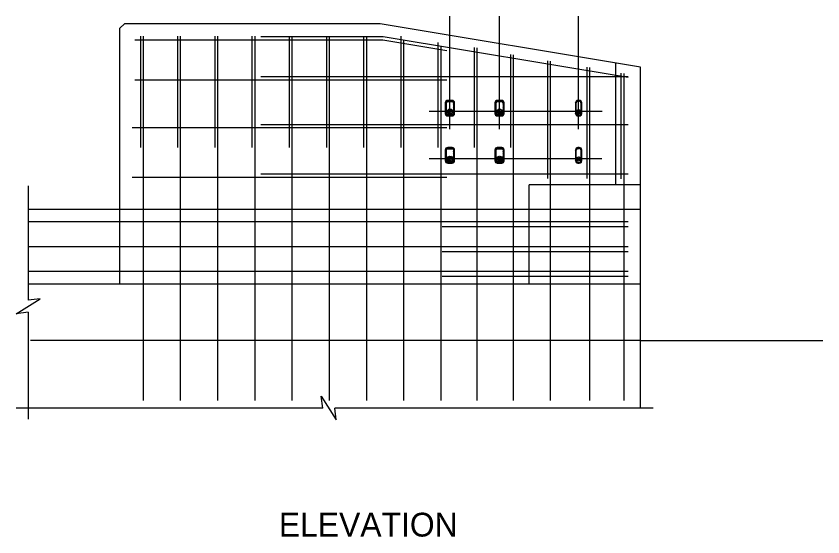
# Model space of a CAD drawing. Extents: x -826.4 to -740.6, y 426.8 to 448.
# Drawn here: x -789.33 to -778.49, y 426.84 to 433.84 of the extents above; entities that cross this region are included whole.
import ezdxf

# ---------------------------------------------------------------- set-up
doc = ezdxf.new("R2010")
doc.units = 0
for name, color, linetype in [('str_Center-Line-A', 7, 'Continuous'), ('str_Concrete-A', 7, 'Continuous'), ('str_Concrete-B', 7, 'Continuous'), ('str_Existing-Steel-H', 7, 'Continuous'), ('str_Grades-A', 7, 'Continuous'), ('str_Prestressed-Components-A', 7, 'Continuous'), ('str_Reinforcement-B', 7, 'Continuous'), ('str_Reinforcement-C', 7, 'Continuous'), ('str_Structural-Steel-A', 7, 'Continuous'), ('str_Text-A', 7, 'Continuous')]:
    doc.layers.add(name, color=color, linetype=linetype)

msp = doc.modelspace()

# ---------------------------------------------------------------- linework, layer by layer
at = {"layer": 'str_Center-Line-A'}
for p, q in [((-783.498, 432.322), (-783.498, 433.841)), ((-782.832, 432.322), (-782.832, 433.841)), ((-781.769, 432.322), (-781.769, 433.841)), ((-781.454, 432.557), (-783.779, 432.557)), ((-781.458, 431.922), (-783.779, 431.922))]:
    msp.add_line(p, q, dxfattribs=at)
at = {"layer": 'str_Concrete-A'}
for p, q in [((-787.936, 433.677), (-787.873, 433.739)), ((-787.936, 430.239), (-787.936, 433.677)), ((-784.437, 433.739), (-787.873, 433.739)), ((-780.936, 433.156), (-784.437, 433.739)), ((-781.269, 431.573), (-781.269, 433.212)), ((-780.936, 428.571), (-780.936, 433.156)), ((-789.166, 431.56), (-789.166, 430.02)), ((-782.436, 430.239), (-782.436, 431.573)), ((-780.936, 431.573), (-782.436, 431.573)), ((-787.936, 431.239), (-789.166, 431.239)), ((-780.936, 431.239), (-787.936, 431.239)), ((-780.936, 430.239), (-789.166, 430.239)), ((-789.326, 429.84), (-789.006, 430.04)), ((-789.006, 430.04), (-789.166, 430.02)), ((-789.166, 429.86), (-789.326, 429.84)), ((-789.166, 429.86), (-789.166, 428.421)), ((-785.227, 428.731), (-785.027, 428.411)), ((-785.207, 428.571), (-785.227, 428.731)), ((-785.207, 428.571), (-789.328, 428.571)), ((-780.766, 428.571), (-785.047, 428.571)), ((-785.027, 428.411), (-785.047, 428.571))]:
    msp.add_line(p, q, dxfattribs=at)
at = {"layer": 'str_Concrete-B'}
msp.add_line((-780.936, 429.48), (-789.134, 429.48), dxfattribs=at)
at = {"layer": 'str_Existing-Steel-H'}
for p, q in [((-783.559, 432.687), (-783.54, 432.706)), ((-783.552, 432.698), (-783.551, 432.699)), ((-783.536, 432.691), (-783.518, 432.708)), ((-783.53, 432.693), (-783.514, 432.708)), ((-783.468, 432.708), (-783.529, 432.708)), ((-783.529, 432.693), (-783.468, 432.693)), ((-783.511, 432.693), (-783.495, 432.708)), ((-783.506, 432.693), (-783.491, 432.708)), ((-783.487, 432.693), (-783.471, 432.708)), ((-783.483, 432.693), (-783.467, 432.708)), ((-783.464, 432.692), (-783.452, 432.704)), ((-783.461, 432.691), (-783.449, 432.702)), ((-783.452, 432.68), (-783.44, 432.692)), ((-783.452, 432.676), (-783.439, 432.689)), ((-782.892, 432.687), (-782.873, 432.706)), ((-782.885, 432.698), (-782.884, 432.699)), ((-782.869, 432.691), (-782.852, 432.708)), ((-782.863, 432.693), (-782.847, 432.708)), ((-782.802, 432.708), (-782.862, 432.708)), ((-782.862, 432.693), (-782.802, 432.693)), ((-782.844, 432.693), (-782.828, 432.708)), ((-782.839, 432.693), (-782.824, 432.708)), ((-782.82, 432.693), (-782.805, 432.708)), ((-782.816, 432.693), (-782.8, 432.708)), ((-782.797, 432.692), (-782.785, 432.704)), ((-782.794, 432.691), (-782.783, 432.702)), ((-782.785, 432.68), (-782.774, 432.692)), ((-782.785, 432.676), (-782.772, 432.689)), ((-781.811, 432.674), (-781.796, 432.689)), ((-781.791, 432.694), (-781.777, 432.708)), ((-781.785, 432.697), (-781.773, 432.708)), ((-781.76, 432.708), (-781.779, 432.708)), ((-781.779, 432.698), (-781.76, 432.698)), ((-781.764, 432.698), (-781.754, 432.708)), ((-781.76, 432.698), (-781.751, 432.707)), ((-781.746, 432.692), (-781.738, 432.7)), ((-781.744, 432.691), (-781.736, 432.698)), ((-781.738, 432.676), (-781.729, 432.685)), ((-783.561, 432.666), (-783.544, 432.683)), ((-783.561, 432.661), (-783.545, 432.677)), ((-783.561, 432.676), (-783.561, 432.532)), ((-783.561, 432.642), (-783.545, 432.658)), ((-783.561, 432.638), (-783.545, 432.653)), ((-783.561, 432.619), (-783.545, 432.634)), ((-783.561, 432.614), (-783.545, 432.63)), ((-783.561, 432.595), (-783.545, 432.611)), ((-783.561, 432.591), (-783.545, 432.606)), ((-783.561, 432.571), (-783.545, 432.587)), ((-783.561, 432.567), (-783.545, 432.583)), ((-783.545, 432.532), (-783.545, 432.676)), ((-783.452, 432.676), (-783.452, 432.532)), ((-783.452, 432.657), (-783.436, 432.673)), ((-783.452, 432.653), (-783.436, 432.669)), ((-783.452, 432.634), (-783.436, 432.649)), ((-783.452, 432.629), (-783.436, 432.645)), ((-783.452, 432.61), (-783.436, 432.626)), ((-783.452, 432.606), (-783.436, 432.621)), ((-783.452, 432.587), (-783.436, 432.602)), ((-783.452, 432.582), (-783.436, 432.598)), ((-783.452, 432.563), (-783.436, 432.579)), ((-783.436, 432.532), (-783.436, 432.676)), ((-782.894, 432.666), (-782.877, 432.683)), ((-782.894, 432.661), (-782.879, 432.677)), ((-782.894, 432.676), (-782.894, 432.532)), ((-782.894, 432.642), (-782.879, 432.658)), ((-782.894, 432.638), (-782.879, 432.653)), ((-782.894, 432.619), (-782.879, 432.634)), ((-782.894, 432.614), (-782.879, 432.63)), ((-782.894, 432.595), (-782.879, 432.611)), ((-782.894, 432.591), (-782.879, 432.606)), ((-782.894, 432.571), (-782.879, 432.587)), ((-782.894, 432.567), (-782.879, 432.583)), ((-782.879, 432.532), (-782.879, 432.676)), ((-782.785, 432.676), (-782.785, 432.532)), ((-782.785, 432.657), (-782.769, 432.673)), ((-782.785, 432.653), (-782.769, 432.669)), ((-782.785, 432.634), (-782.769, 432.649)), ((-782.785, 432.629), (-782.769, 432.645)), ((-782.785, 432.61), (-782.769, 432.626)), ((-782.785, 432.606), (-782.769, 432.621)), ((-782.785, 432.587), (-782.769, 432.602)), ((-782.785, 432.582), (-782.769, 432.598)), ((-782.785, 432.563), (-782.769, 432.579)), ((-782.769, 432.532), (-782.769, 432.676)), ((-781.811, 432.671), (-781.8, 432.682)), ((-781.811, 432.676), (-781.811, 432.532)), ((-781.811, 432.651), (-781.801, 432.661)), ((-781.811, 432.647), (-781.801, 432.658)), ((-781.811, 432.627), (-781.801, 432.637)), ((-781.811, 432.624), (-781.801, 432.634)), ((-781.811, 432.603), (-781.801, 432.614)), ((-781.811, 432.6), (-781.801, 432.61)), ((-781.811, 432.58), (-781.801, 432.59)), ((-781.811, 432.576), (-781.801, 432.587)), ((-781.801, 432.532), (-781.801, 432.676)), ((-781.738, 432.673), (-781.728, 432.683)), ((-781.738, 432.676), (-781.738, 432.532)), ((-781.738, 432.653), (-781.728, 432.663)), ((-781.738, 432.649), (-781.728, 432.66)), ((-781.738, 432.629), (-781.728, 432.64)), ((-781.738, 432.626), (-781.728, 432.636)), ((-781.738, 432.606), (-781.728, 432.616)), ((-781.738, 432.602), (-781.728, 432.613)), ((-781.738, 432.582), (-781.728, 432.592)), ((-781.738, 432.579), (-781.728, 432.589)), ((-781.728, 432.532), (-781.728, 432.676)), ((-783.561, 432.548), (-783.545, 432.564)), ((-783.561, 432.544), (-783.545, 432.559)), ((-783.56, 432.525), (-783.545, 432.54)), ((-783.559, 432.522), (-783.545, 432.536)), ((-783.552, 432.51), (-783.541, 432.521)), ((-783.55, 432.508), (-783.539, 432.519)), ((-783.537, 432.501), (-783.523, 432.515)), ((-783.534, 432.5), (-783.518, 432.515)), ((-783.468, 432.515), (-783.529, 432.515)), ((-783.529, 432.5), (-783.468, 432.5)), ((-783.515, 432.5), (-783.499, 432.515)), ((-783.51, 432.5), (-783.495, 432.515)), ((-783.491, 432.5), (-783.475, 432.515)), ((-783.487, 432.5), (-783.471, 432.515)), ((-783.468, 432.5), (-783.436, 432.531)), ((-783.463, 432.5), (-783.436, 432.527)), ((-783.452, 432.559), (-783.436, 432.574)), ((-783.452, 432.539), (-783.436, 432.555)), ((-783.452, 432.535), (-783.436, 432.551)), ((-782.894, 432.548), (-782.879, 432.564)), ((-782.894, 432.544), (-782.879, 432.559)), ((-782.893, 432.525), (-782.879, 432.54)), ((-782.893, 432.522), (-782.879, 432.536)), ((-782.885, 432.51), (-782.874, 432.521)), ((-782.883, 432.508), (-782.872, 432.519)), ((-782.87, 432.501), (-782.856, 432.515)), ((-782.867, 432.5), (-782.852, 432.515)), ((-782.802, 432.515), (-782.862, 432.515)), ((-782.862, 432.5), (-782.802, 432.5)), ((-782.848, 432.5), (-782.832, 432.515)), ((-782.844, 432.5), (-782.828, 432.515)), ((-782.824, 432.5), (-782.809, 432.515)), ((-782.82, 432.5), (-782.804, 432.515)), ((-782.801, 432.5), (-782.769, 432.531)), ((-782.796, 432.5), (-782.77, 432.527)), ((-782.785, 432.559), (-782.769, 432.574)), ((-782.785, 432.539), (-782.769, 432.555)), ((-782.785, 432.535), (-782.769, 432.551)), ((-781.811, 432.556), (-781.801, 432.567)), ((-781.811, 432.553), (-781.801, 432.563)), ((-781.811, 432.533), (-781.801, 432.543)), ((-781.811, 432.529), (-781.801, 432.54)), ((-781.806, 432.514), (-781.798, 432.522)), ((-781.804, 432.512), (-781.797, 432.52)), ((-781.793, 432.503), (-781.785, 432.511)), ((-781.791, 432.502), (-781.782, 432.511)), ((-781.76, 432.51), (-781.779, 432.51)), ((-781.779, 432.5), (-781.76, 432.5)), ((-781.773, 432.5), (-781.763, 432.51)), ((-781.77, 432.5), (-781.759, 432.51)), ((-781.747, 432.503), (-781.73, 432.519)), ((-781.738, 432.558), (-781.728, 432.569)), ((-781.738, 432.555), (-781.728, 432.565)), ((-781.738, 432.535), (-781.728, 432.545)), ((-781.738, 432.531), (-781.728, 432.542)), ((-783.561, 432.03), (-783.544, 432.047)), ((-783.561, 432.026), (-783.545, 432.042)), ((-783.561, 432.041), (-783.561, 431.897)), ((-783.559, 432.051), (-783.54, 432.071)), ((-783.552, 432.063), (-783.551, 432.064)), ((-783.545, 431.897), (-783.545, 432.041)), ((-783.536, 432.056), (-783.518, 432.073)), ((-783.53, 432.057), (-783.514, 432.073)), ((-783.468, 432.073), (-783.529, 432.073)), ((-783.529, 432.057), (-783.468, 432.057)), ((-783.511, 432.057), (-783.495, 432.073)), ((-783.506, 432.057), (-783.491, 432.073)), ((-783.487, 432.057), (-783.471, 432.073)), ((-783.483, 432.057), (-783.467, 432.073)), ((-783.464, 432.057), (-783.452, 432.068)), ((-783.461, 432.055), (-783.449, 432.067)), ((-783.452, 432.045), (-783.44, 432.057)), ((-783.452, 432.041), (-783.439, 432.054)), ((-783.452, 432.041), (-783.452, 431.897)), ((-783.452, 432.022), (-783.436, 432.037)), ((-783.436, 431.897), (-783.436, 432.041)), ((-782.894, 432.03), (-782.877, 432.047)), ((-782.894, 432.026), (-782.879, 432.042)), ((-782.894, 432.041), (-782.894, 431.897)), ((-782.892, 432.051), (-782.873, 432.071)), ((-782.885, 432.063), (-782.884, 432.064)), ((-782.879, 431.897), (-782.879, 432.041)), ((-782.869, 432.056), (-782.852, 432.073)), ((-782.863, 432.057), (-782.847, 432.073)), ((-782.802, 432.073), (-782.862, 432.073)), ((-782.862, 432.057), (-782.802, 432.057)), ((-782.844, 432.057), (-782.828, 432.073)), ((-782.839, 432.057), (-782.824, 432.073)), ((-782.82, 432.057), (-782.805, 432.073)), ((-782.816, 432.057), (-782.8, 432.073)), ((-782.797, 432.057), (-782.785, 432.068)), ((-782.794, 432.055), (-782.783, 432.067)), ((-782.785, 432.045), (-782.774, 432.057)), ((-782.785, 432.041), (-782.772, 432.054)), ((-782.785, 432.041), (-782.785, 431.897)), ((-782.785, 432.022), (-782.769, 432.037)), ((-782.769, 431.897), (-782.769, 432.041)), ((-781.811, 432.039), (-781.796, 432.053)), ((-781.811, 432.035), (-781.8, 432.047)), ((-781.811, 432.041), (-781.811, 431.897)), ((-781.801, 431.897), (-781.801, 432.041)), ((-781.791, 432.058), (-781.777, 432.073)), ((-781.785, 432.062), (-781.773, 432.073)), ((-781.76, 432.073), (-781.779, 432.073)), ((-781.779, 432.062), (-781.76, 432.062)), ((-781.764, 432.062), (-781.754, 432.072)), ((-781.76, 432.062), (-781.751, 432.072)), ((-781.746, 432.057), (-781.738, 432.064)), ((-781.744, 432.055), (-781.736, 432.063)), ((-781.738, 432.041), (-781.729, 432.05)), ((-781.738, 432.037), (-781.728, 432.047)), ((-781.738, 432.041), (-781.738, 431.897)), ((-781.728, 431.897), (-781.728, 432.041)), ((-783.561, 432.007), (-783.545, 432.022)), ((-783.561, 432.002), (-783.545, 432.018)), ((-783.561, 431.983), (-783.545, 431.999)), ((-783.561, 431.979), (-783.545, 431.994)), ((-783.561, 431.96), (-783.545, 431.975)), ((-783.561, 431.955), (-783.545, 431.971)), ((-783.561, 431.936), (-783.545, 431.952)), ((-783.561, 431.932), (-783.545, 431.947)), ((-783.561, 431.912), (-783.545, 431.928)), ((-783.452, 432.017), (-783.436, 432.033)), ((-783.452, 431.998), (-783.436, 432.014)), ((-783.452, 431.994), (-783.436, 432.01)), ((-783.452, 431.975), (-783.436, 431.99)), ((-783.452, 431.97), (-783.436, 431.986)), ((-783.452, 431.951), (-783.436, 431.967)), ((-783.452, 431.947), (-783.436, 431.962)), ((-783.452, 431.928), (-783.436, 431.943)), ((-783.452, 431.923), (-783.436, 431.939)), ((-782.894, 432.007), (-782.879, 432.022)), ((-782.894, 432.002), (-782.879, 432.018)), ((-782.894, 431.983), (-782.879, 431.999)), ((-782.894, 431.979), (-782.879, 431.994)), ((-782.894, 431.96), (-782.879, 431.975)), ((-782.894, 431.955), (-782.879, 431.971)), ((-782.894, 431.936), (-782.879, 431.952)), ((-782.894, 431.932), (-782.879, 431.947)), ((-782.894, 431.912), (-782.879, 431.928)), ((-782.785, 432.017), (-782.769, 432.033)), ((-782.785, 431.998), (-782.769, 432.014)), ((-782.785, 431.994), (-782.769, 432.01)), ((-782.785, 431.975), (-782.769, 431.99)), ((-782.785, 431.97), (-782.769, 431.986)), ((-782.785, 431.951), (-782.769, 431.967)), ((-782.785, 431.947), (-782.769, 431.962)), ((-782.785, 431.928), (-782.769, 431.943)), ((-782.785, 431.923), (-782.769, 431.939)), ((-781.811, 432.015), (-781.801, 432.026)), ((-781.811, 432.012), (-781.801, 432.022)), ((-781.811, 431.992), (-781.801, 432.002)), ((-781.811, 431.988), (-781.801, 431.999)), ((-781.811, 431.968), (-781.801, 431.978)), ((-781.811, 431.965), (-781.801, 431.975)), ((-781.811, 431.944), (-781.801, 431.955)), ((-781.811, 431.941), (-781.801, 431.951)), ((-781.811, 431.921), (-781.801, 431.931)), ((-781.811, 431.917), (-781.801, 431.928)), ((-781.738, 432.017), (-781.728, 432.028)), ((-781.738, 432.014), (-781.728, 432.024)), ((-781.738, 431.994), (-781.728, 432.004)), ((-781.738, 431.99), (-781.728, 432.001)), ((-781.738, 431.97), (-781.728, 431.981)), ((-781.738, 431.967), (-781.728, 431.977)), ((-781.738, 431.947), (-781.728, 431.957)), ((-781.738, 431.943), (-781.728, 431.954)), ((-781.738, 431.923), (-781.728, 431.933)), ((-781.738, 431.92), (-781.728, 431.93)), ((-783.561, 431.908), (-783.545, 431.924)), ((-783.56, 431.89), (-783.545, 431.905)), ((-783.559, 431.886), (-783.545, 431.9)), ((-783.552, 431.874), (-783.541, 431.885)), ((-783.55, 431.872), (-783.539, 431.883)), ((-783.537, 431.866), (-783.523, 431.88)), ((-783.534, 431.865), (-783.518, 431.88)), ((-783.468, 431.88), (-783.529, 431.88)), ((-783.529, 431.864), (-783.468, 431.864)), ((-783.515, 431.864), (-783.499, 431.88)), ((-783.51, 431.864), (-783.495, 431.88)), ((-783.491, 431.864), (-783.475, 431.88)), ((-783.487, 431.864), (-783.471, 431.88)), ((-783.468, 431.864), (-783.436, 431.896)), ((-783.463, 431.865), (-783.436, 431.891)), ((-783.452, 431.904), (-783.436, 431.92)), ((-783.452, 431.9), (-783.436, 431.915)), ((-782.894, 431.908), (-782.879, 431.924)), ((-782.893, 431.89), (-782.879, 431.905)), ((-782.893, 431.886), (-782.879, 431.9)), ((-782.885, 431.874), (-782.874, 431.885)), ((-782.883, 431.872), (-782.872, 431.883)), ((-782.87, 431.866), (-782.856, 431.88)), ((-782.867, 431.865), (-782.852, 431.88)), ((-782.802, 431.88), (-782.862, 431.88)), ((-782.862, 431.864), (-782.802, 431.864)), ((-782.848, 431.864), (-782.832, 431.88)), ((-782.844, 431.864), (-782.828, 431.88)), ((-782.824, 431.864), (-782.809, 431.88)), ((-782.82, 431.864), (-782.804, 431.88)), ((-782.801, 431.864), (-782.769, 431.896)), ((-782.796, 431.865), (-782.77, 431.891)), ((-782.785, 431.904), (-782.769, 431.92)), ((-782.785, 431.9), (-782.769, 431.915)), ((-781.811, 431.897), (-781.801, 431.908)), ((-781.811, 431.894), (-781.801, 431.904)), ((-781.806, 431.879), (-781.798, 431.887)), ((-781.804, 431.877), (-781.797, 431.884)), ((-781.793, 431.868), (-781.785, 431.876)), ((-781.791, 431.867), (-781.782, 431.875)), ((-781.76, 431.875), (-781.779, 431.875)), ((-781.779, 431.864), (-781.76, 431.864)), ((-781.773, 431.864), (-781.763, 431.875)), ((-781.77, 431.864), (-781.759, 431.875)), ((-781.747, 431.867), (-781.73, 431.884)), ((-781.738, 431.9), (-781.728, 431.91)), ((-781.738, 431.896), (-781.728, 431.906))]:
    msp.add_line(p, q, dxfattribs=at)
for centre, radius, start, end in [((-783.529, 432.676), 0.0322, 90, 180), ((-783.529, 432.676), 0.0166, 90, 180), ((-783.468, 432.676), 0.0322, 0, 90), ((-783.468, 432.676), 0.0166, 360, 90), ((-782.862, 432.676), 0.0322, 90, 180), ((-782.862, 432.676), 0.0166, 90, 180), ((-782.802, 432.676), 0.0322, 0, 90), ((-782.802, 432.676), 0.0166, 360, 90), ((-781.779, 432.676), 0.0322, 90, 180), ((-781.779, 432.676), 0.0218, 90, 180), ((-781.76, 432.676), 0.0322, 0, 90), ((-781.76, 432.676), 0.0218, 360, 90), ((-783.529, 432.532), 0.0322, 180, 270), ((-783.529, 432.532), 0.0166, 180, 270), ((-783.468, 432.532), 0.0322, 270, 360), ((-783.468, 432.532), 0.0166, 270, 0), ((-782.862, 432.532), 0.0322, 180, 270), ((-782.862, 432.532), 0.0166, 180, 270), ((-782.802, 432.532), 0.0322, 270, 360), ((-782.802, 432.532), 0.0166, 270, 0), ((-781.779, 432.532), 0.0322, 180, 270), ((-781.779, 432.532), 0.0218, 180, 270), ((-781.76, 432.532), 0.0322, 270, 360), ((-781.76, 432.532), 0.0218, 270, 0), ((-783.529, 432.041), 0.0322, 90, 180), ((-783.529, 432.041), 0.0166, 90, 180), ((-783.468, 432.041), 0.0322, 0, 90), ((-783.468, 432.041), 0.0166, 360, 90), ((-782.862, 432.041), 0.0322, 90, 180), ((-782.862, 432.041), 0.0166, 90, 180), ((-782.802, 432.041), 0.0322, 0, 90), ((-782.802, 432.041), 0.0166, 360, 90), ((-781.779, 432.041), 0.0322, 90, 180), ((-781.779, 432.041), 0.0218, 90, 180), ((-781.76, 432.041), 0.0322, 0, 90), ((-781.76, 432.041), 0.0218, 360, 90), ((-783.529, 431.897), 0.0322, 180, 270), ((-783.529, 431.897), 0.0166, 180, 270), ((-783.468, 431.897), 0.0322, 270, 360), ((-783.468, 431.897), 0.0166, 270, 0), ((-782.862, 431.897), 0.0322, 180, 270), ((-782.862, 431.897), 0.0166, 180, 270), ((-782.802, 431.897), 0.0322, 270, 360), ((-782.802, 431.897), 0.0166, 270, 0), ((-781.779, 431.897), 0.0322, 180, 270), ((-781.779, 431.897), 0.0218, 180, 270), ((-781.76, 431.897), 0.0322, 270, 360), ((-781.76, 431.897), 0.0218, 270, 0)]:
    msp.add_arc(centre, radius, start, end, dxfattribs=at)
at = {"layer": 'str_Grades-A'}
msp.add_line((-780.936, 429.48), (-778.487, 429.48), dxfattribs=at)
at = {"layer": 'str_Prestressed-Components-A'}
for p, q in [((-784.395, 433.564), (-786.041, 433.564)), ((-781.103, 433.015), (-784.395, 433.564)), ((-781.103, 433.023), (-786.041, 433.023)), ((-781.103, 432.381), (-786.041, 432.381)), ((-781.103, 431.715), (-786.041, 431.715))]:
    msp.add_line(p, q, dxfattribs=at)
at = {"layer": 'str_Reinforcement-B'}
for p, q in [((-784.399, 433.518), (-787.731, 433.518)), ((-783.541, 433.375), (-784.399, 433.518)), ((-783.541, 432.978), (-787.731, 432.978)), ((-783.541, 432.34), (-787.769, 432.34)), ((-783.541, 431.673), (-787.769, 431.673)), ((-781.103, 431.006), (-783.603, 431.006)), ((-781.103, 430.673), (-783.603, 430.673)), ((-781.103, 430.34), (-783.603, 430.34))]:
    msp.add_line(p, q, dxfattribs=at)
at = {"layer": 'str_Reinforcement-C'}
for p, q in [((-787.659, 433.573), (-787.659, 432.073)), ((-787.159, 433.573), (-787.159, 432.073)), ((-786.659, 433.573), (-786.659, 432.073)), ((-786.159, 433.573), (-786.159, 432.073)), ((-785.659, 433.573), (-785.659, 432.073)), ((-785.159, 433.573), (-785.159, 432.073)), ((-784.659, 433.573), (-784.659, 432.073)), ((-784.159, 433.573), (-784.159, 432.073)), ((-783.659, 433.487), (-783.659, 432.073)), ((-783.172, 433.421), (-783.172, 432.073)), ((-782.685, 433.325), (-782.685, 432.073)), ((-782.187, 433.242), (-782.187, 431.656)), ((-781.66, 433.154), (-781.66, 431.656)), ((-781.201, 433.073), (-781.201, 431.655))]:
    msp.add_line(p, q, dxfattribs=at)
at = {"layer": 'str_Structural-Steel-A'}
for p, q in [((-783.477, 432.528), (-783.528, 432.579)), ((-783.466, 432.541), (-783.515, 432.59)), ((-783.464, 432.545), (-783.511, 432.592)), ((-783.464, 432.568), (-783.487, 432.592)), ((-782.81, 432.528), (-782.861, 432.579)), ((-782.799, 432.541), (-782.848, 432.59)), ((-782.797, 432.545), (-782.844, 432.592)), ((-782.797, 432.568), (-782.82, 432.592)), ((-781.75, 432.54), (-781.787, 432.577)), ((-781.743, 432.557), (-781.77, 432.583)), ((-781.744, 432.563), (-781.763, 432.582)), ((-783.499, 432.521), (-783.535, 432.557)), ((-783.505, 432.521), (-783.534, 432.551)), ((-783.48, 432.526), (-783.53, 432.576)), ((-782.832, 432.521), (-782.868, 432.557)), ((-782.838, 432.521), (-782.868, 432.551)), ((-782.813, 432.526), (-782.863, 432.576)), ((-781.771, 432.531), (-781.795, 432.556)), ((-781.778, 432.533), (-781.794, 432.548)), ((-781.753, 432.537), (-781.789, 432.574)), ((-783.48, 431.89), (-783.53, 431.94)), ((-783.477, 431.893), (-783.528, 431.944)), ((-783.466, 431.906), (-783.515, 431.954)), ((-783.464, 431.91), (-783.511, 431.956)), ((-783.464, 431.933), (-783.487, 431.956)), ((-782.813, 431.89), (-782.863, 431.94)), ((-782.81, 431.893), (-782.861, 431.944)), ((-782.799, 431.906), (-782.848, 431.954)), ((-782.797, 431.91), (-782.844, 431.956)), ((-782.797, 431.933), (-782.82, 431.956)), ((-781.753, 431.902), (-781.789, 431.938)), ((-781.75, 431.904), (-781.787, 431.941)), ((-781.743, 431.921), (-781.77, 431.948)), ((-781.744, 431.928), (-781.763, 431.947)), ((-783.499, 431.885), (-783.535, 431.922)), ((-783.505, 431.886), (-783.534, 431.915)), ((-782.832, 431.885), (-782.868, 431.922)), ((-782.838, 431.886), (-782.868, 431.915)), ((-781.771, 431.896), (-781.795, 431.92)), ((-781.778, 431.897), (-781.794, 431.913))]:
    msp.add_line(p, q, dxfattribs=at)
for centre, radius in [((-783.498, 432.557), 0.0365), ((-782.832, 432.557), 0.0365), ((-781.769, 432.557), 0.026), ((-783.498, 431.922), 0.0365), ((-782.832, 431.922), 0.0365), ((-781.769, 431.922), 0.026)]:
    msp.add_circle(centre, radius, dxfattribs=at)
at = {"layer": 'str_Text-A'}
for p, q in [((-787.622, 433.573), (-787.622, 428.674)), ((-787.122, 433.573), (-787.122, 428.674)), ((-786.622, 433.573), (-786.622, 428.674)), ((-786.122, 433.573), (-786.122, 428.674)), ((-785.622, 433.573), (-785.622, 428.674)), ((-785.122, 433.573), (-785.122, 428.674)), ((-784.622, 433.573), (-784.622, 428.674)), ((-784.122, 433.518), (-784.122, 428.674)), ((-783.622, 433.435), (-783.622, 428.674)), ((-783.135, 433.415), (-783.135, 428.674)), ((-782.648, 433.319), (-782.648, 428.674)), ((-782.15, 433.236), (-782.15, 428.674)), ((-781.623, 433.148), (-781.623, 428.674)), ((-781.163, 433.071), (-781.163, 428.674)), ((-781.103, 431.073), (-789.166, 431.073)), ((-781.103, 430.739), (-789.166, 430.739)), ((-781.103, 430.406), (-789.166, 430.406))]:
    msp.add_line(p, q, dxfattribs=at)

# ---------------------------------------------------------------- texts
msp.add_text(' ELEVATION ', height=0.32, dxfattribs=at).set_placement((-785.916, 426.844))

doc.saveas('drawing.dxf')
